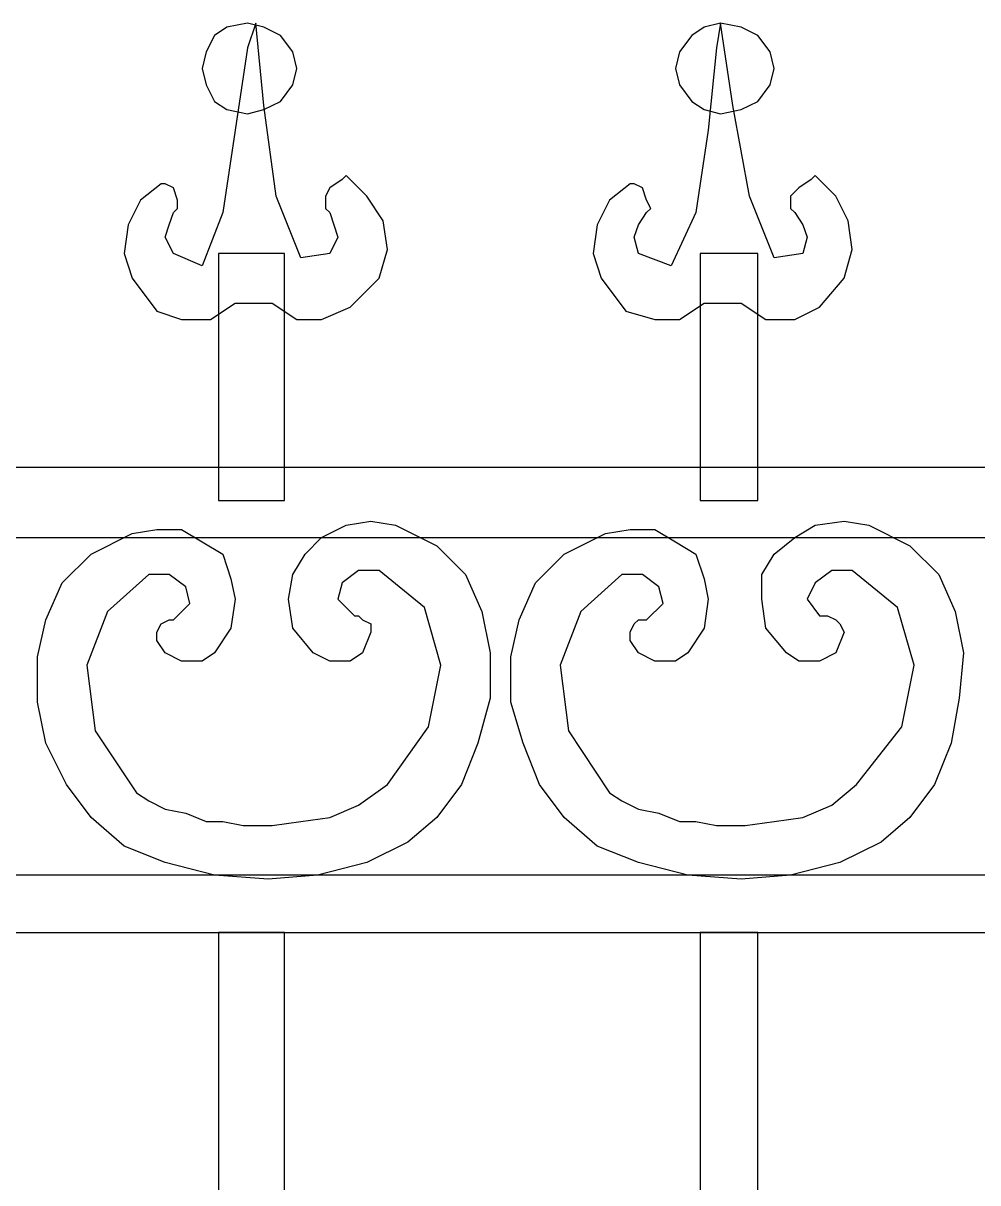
# Model space of a CAD drawing. Header units: centimetres. Extents: x -51 to 47, y -44 to 100.
# Drawn here: x -1.85 to 19.48, y 73.76 to 99.67 of the extents above; entities that cross this region are included whole.
import ezdxf

# ---------------------------------------------------------------- set-up
doc = ezdxf.new("R2010")
doc.units = ezdxf.units.CM
doc.header["$MEASUREMENT"] = 0
doc.layers.add('layer 1', color=7, linetype='Continuous')

msp = doc.modelspace()

# ---------------------------------------------------------------- linework, layer by layer
at = {"layer": 'layer 1', "color": 108}
for points, knots in [([(3.71519, 93.41902), (3.71519, 93.41902), (2.88774, 93.41902), (2.88774, 93.41902), (2.88774, 93.41902), (2.88774, 93.41902), (2.88774, 93.41902), (2.88774, 93.41902), (2.88774, 93.41902), (2.88774, 93.41902), (2.3361, 93.05127), (2.3361, 93.05127), (2.3361, 93.05127), (2.3361, 93.05127), (1.69253, 93.05127), (1.69253, 93.05127), (1.69253, 93.05127), (1.69253, 93.05127), (1.1409, 93.23514), (1.1409, 93.23514), (1.1409, 93.23514), (1.1409, 93.23514), (0.58926, 93.97066), (0.58926, 93.97066), (0.58926, 93.97066), (0.58926, 93.97066), (0.40539, 94.52229), (0.40539, 94.52229), (0.40539, 94.52229), (0.40539, 94.52229), (0.49733, 95.16586), (0.49733, 95.16586), (0.49733, 95.16586), (0.49733, 95.16586), (0.77314, 95.7175), (0.77314, 95.7175), (0.77314, 95.7175), (0.77314, 95.7175), (1.23284, 96.08525), (1.23284, 96.08525), (1.23284, 96.08525), (1.23284, 96.08525), (1.32478, 96.08525), (1.32478, 96.08525), (1.32478, 96.08525), (1.32478, 96.08525), (1.50865, 95.99331), (1.50865, 95.99331), (1.50865, 95.99331), (1.50865, 95.99331), (1.60059, 95.7175), (1.60059, 95.7175), (1.60059, 95.7175), (1.60059, 95.7175), (1.60059, 95.53362), (1.60059, 95.53362), (1.60059, 95.53362), (1.60059, 95.53362), (1.50865, 95.44168), (1.50865, 95.44168), (1.50865, 95.44168), (1.50865, 95.44168), (1.41671, 95.16586), (1.41671, 95.16586), (1.41671, 95.16586), (1.41671, 95.16586), (1.32478, 94.89004), (1.32478, 94.89004), (1.32478, 94.89004), (1.32478, 94.89004), (1.50865, 94.52229), (1.50865, 94.52229), (1.50865, 94.52229), (1.50865, 94.52229), (2.15223, 94.24647), (2.15223, 94.24647), (2.15223, 94.24647), (2.15223, 94.24647), (2.61192, 95.44168), (2.61192, 95.44168), (2.61192, 95.44168), (2.61192, 95.44168), (2.88774, 97.28046), (2.88774, 97.28046), (2.88774, 97.28046), (2.88774, 97.28046), (3.16355, 99.11924), (3.16355, 99.11924), (3.16355, 99.11924), (3.16355, 99.11924), (3.34743, 99.67087), (3.34743, 99.67087), (3.34743, 99.67087), (3.34743, 99.67087), (3.53131, 97.83209), (3.53131, 97.83209), (3.53131, 97.83209), (3.53131, 97.83209), (3.80713, 95.80943), (3.80713, 95.80943), (3.80713, 95.80943), (3.80713, 95.80943), (4.35876, 94.43035), (4.35876, 94.43035), (4.35876, 94.43035), (4.35876, 94.43035), (5.00233, 94.52229), (5.00233, 94.52229), (5.00233, 94.52229), (5.00233, 94.52229), (5.18621, 94.89004), (5.18621, 94.89004), (5.18621, 94.89004), (5.18621, 94.89004), (5.09427, 95.16586), (5.09427, 95.16586), (5.09427, 95.16586), (5.09427, 95.16586), (5.00233, 95.44168), (5.00233, 95.44168), (5.00233, 95.44168), (5.00233, 95.44168), (4.91039, 95.53362), (4.91039, 95.53362), (4.91039, 95.53362), (4.91039, 95.53362), (4.91039, 95.80943), (4.91039, 95.80943), (4.91039, 95.80943), (4.91039, 95.80943), (5.00233, 95.99331), (5.00233, 95.99331), (5.00233, 95.99331), (5.00233, 95.99331), (5.27815, 96.17719), (5.27815, 96.17719), (5.27815, 96.17719), (5.27815, 96.17719), (5.37009, 96.26913), (5.37009, 96.26913), (5.37009, 96.26913), (5.37009, 96.26913), (5.82978, 95.80943), (5.82978, 95.80943), (5.82978, 95.80943), (5.82978, 95.80943), (6.19754, 95.2578), (6.19754, 95.2578), (6.19754, 95.2578), (6.19754, 95.2578), (6.28948, 94.61423), (6.28948, 94.61423), (6.28948, 94.61423), (6.28948, 94.61423), (6.1056, 93.97066), (6.1056, 93.97066), (6.1056, 93.97066), (6.1056, 93.97066), (5.46203, 93.32708), (5.46203, 93.32708), (5.46203, 93.32708), (5.46203, 93.32708), (4.81846, 93.05127), (4.81846, 93.05127), (4.81846, 93.05127), (4.81846, 93.05127), (4.26682, 93.05127), (4.26682, 93.05127), (4.26682, 93.05127), (4.26682, 93.05127), (3.71519, 93.41902), (3.71519, 93.41902), (3.71519, 93.41902), (3.71519, 93.41902), (3.71519, 93.41902), (3.71519, 93.41902)], [0, 0, 0, 0, 0.02272727, 0.02272727, 0.02272727, 0.02272727, 0.04545455, 0.04545455, 0.04545455, 0.04545455, 0.06818182, 0.06818182, 0.06818182, 0.06818182, 0.09090909, 0.09090909, 0.09090909, 0.09090909, 0.11363636, 0.11363636, 0.11363636, 0.11363636, 0.13636364, 0.13636364, 0.13636364, 0.13636364, 0.15909091, 0.15909091, 0.15909091, 0.15909091, 0.18181818, 0.18181818, 0.18181818, 0.18181818, 0.20454545, 0.20454545, 0.20454545, 0.20454545, 0.22727273, 0.22727273, 0.22727273, 0.22727273, 0.25, 0.25, 0.25, 0.25, 0.27272727, 0.27272727, 0.27272727, 0.27272727, 0.29545455, 0.29545455, 0.29545455, 0.29545455, 0.31818182, 0.31818182, 0.31818182, 0.31818182, 0.34090909, 0.34090909, 0.34090909, 0.34090909, 0.36363636, 0.36363636, 0.36363636, 0.36363636, 0.38636364, 0.38636364, 0.38636364, 0.38636364, 0.40909091, 0.40909091, 0.40909091, 0.40909091, 0.43181818, 0.43181818, 0.43181818, 0.43181818, 0.45454545, 0.45454545, 0.45454545, 0.45454545, 0.47727273, 0.47727273, 0.47727273, 0.47727273, 0.5, 0.5, 0.5, 0.5, 0.52272727, 0.52272727, 0.52272727, 0.52272727, 0.54545455, 0.54545455, 0.54545455, 0.54545455, 0.56818182, 0.56818182, 0.56818182, 0.56818182, 0.59090909, 0.59090909, 0.59090909, 0.59090909, 0.61363636, 0.61363636, 0.61363636, 0.61363636, 0.63636364, 0.63636364, 0.63636364, 0.63636364, 0.65909091, 0.65909091, 0.65909091, 0.65909091, 0.68181818, 0.68181818, 0.68181818, 0.68181818, 0.70454545, 0.70454545, 0.70454545, 0.70454545, 0.72727273, 0.72727273, 0.72727273, 0.72727273, 0.75, 0.75, 0.75, 0.75, 0.77272727, 0.77272727, 0.77272727, 0.77272727, 0.79545455, 0.79545455, 0.79545455, 0.79545455, 0.81818182, 0.81818182, 0.81818182, 0.81818182, 0.84090909, 0.84090909, 0.84090909, 0.84090909, 0.86363636, 0.86363636, 0.86363636, 0.86363636, 0.88636364, 0.88636364, 0.88636364, 0.88636364, 0.90909091, 0.90909091, 0.90909091, 0.90909091, 0.93181818, 0.93181818, 0.93181818, 0.93181818, 0.95454545, 0.95454545, 0.95454545, 0.95454545, 0.97727273, 0.97727273, 0.97727273, 0.97727273, 1, 1, 1, 1]), ([(3.16355, 99.67087), (3.16355, 99.67087), (3.53131, 99.57893), (3.53131, 99.57893), (3.53131, 99.57893), (3.53131, 99.57893), (3.89907, 99.39505), (3.89907, 99.39505), (3.89907, 99.39505), (3.89907, 99.39505), (4.17488, 99.0273), (4.17488, 99.0273), (4.17488, 99.0273), (4.17488, 99.0273), (4.26682, 98.65954), (4.26682, 98.65954), (4.26682, 98.65954), (4.26682, 98.65954), (4.17488, 98.29179), (4.17488, 98.29179), (4.17488, 98.29179), (4.17488, 98.29179), (3.89907, 97.92403), (3.89907, 97.92403), (3.89907, 97.92403), (3.89907, 97.92403), (3.53131, 97.74015), (3.53131, 97.74015), (3.53131, 97.74015), (3.53131, 97.74015), (3.16355, 97.64821), (3.16355, 97.64821), (3.16355, 97.64821), (3.16355, 97.64821), (2.70386, 97.74015), (2.70386, 97.74015), (2.70386, 97.74015), (2.70386, 97.74015), (2.42804, 97.92403), (2.42804, 97.92403), (2.42804, 97.92403), (2.42804, 97.92403), (2.24417, 98.29179), (2.24417, 98.29179), (2.24417, 98.29179), (2.24417, 98.29179), (2.15223, 98.65954), (2.15223, 98.65954), (2.15223, 98.65954), (2.15223, 98.65954), (2.24417, 99.0273), (2.24417, 99.0273), (2.24417, 99.0273), (2.24417, 99.0273), (2.42804, 99.39505), (2.42804, 99.39505), (2.42804, 99.39505), (2.42804, 99.39505), (2.70386, 99.57893), (2.70386, 99.57893), (2.70386, 99.57893), (2.70386, 99.57893), (3.16355, 99.67087), (3.16355, 99.67087)], [0, 0, 0, 0, 0.0625, 0.0625, 0.0625, 0.0625, 0.125, 0.125, 0.125, 0.125, 0.1875, 0.1875, 0.1875, 0.1875, 0.25, 0.25, 0.25, 0.25, 0.3125, 0.3125, 0.3125, 0.3125, 0.375, 0.375, 0.375, 0.375, 0.4375, 0.4375, 0.4375, 0.4375, 0.5, 0.5, 0.5, 0.5, 0.5625, 0.5625, 0.5625, 0.5625, 0.625, 0.625, 0.625, 0.625, 0.6875, 0.6875, 0.6875, 0.6875, 0.75, 0.75, 0.75, 0.75, 0.8125, 0.8125, 0.8125, 0.8125, 0.875, 0.875, 0.875, 0.875, 0.9375, 0.9375, 0.9375, 0.9375, 1, 1, 1, 1]), ([(14.19623, 93.41902), (14.19623, 93.41902), (13.36878, 93.41902), (13.36878, 93.41902), (13.36878, 93.41902), (13.36878, 93.41902), (13.36878, 93.41902), (13.36878, 93.41902), (13.36878, 93.41902), (13.36878, 93.41902), (12.81714, 93.05127), (12.81714, 93.05127), (12.81714, 93.05127), (12.81714, 93.05127), (12.26551, 93.05127), (12.26551, 93.05127), (12.26551, 93.05127), (12.26551, 93.05127), (11.62194, 93.23514), (11.62194, 93.23514), (11.62194, 93.23514), (11.62194, 93.23514), (11.0703, 93.97066), (11.0703, 93.97066), (11.0703, 93.97066), (11.0703, 93.97066), (10.88643, 94.52229), (10.88643, 94.52229), (10.88643, 94.52229), (10.88643, 94.52229), (10.97836, 95.16586), (10.97836, 95.16586), (10.97836, 95.16586), (10.97836, 95.16586), (11.25418, 95.7175), (11.25418, 95.7175), (11.25418, 95.7175), (11.25418, 95.7175), (11.71388, 96.08525), (11.71388, 96.08525), (11.71388, 96.08525), (11.71388, 96.08525), (11.80581, 96.08525), (11.80581, 96.08525), (11.80581, 96.08525), (11.80581, 96.08525), (11.98969, 95.99331), (11.98969, 95.99331), (11.98969, 95.99331), (11.98969, 95.99331), (12.08163, 95.7175), (12.08163, 95.7175), (12.08163, 95.7175), (12.08163, 95.7175), (12.17357, 95.53362), (12.17357, 95.53362), (12.17357, 95.53362), (12.17357, 95.53362), (12.08163, 95.44168), (12.08163, 95.44168), (12.08163, 95.44168), (12.08163, 95.44168), (11.89775, 95.16586), (11.89775, 95.16586), (11.89775, 95.16586), (11.89775, 95.16586), (11.80581, 94.89004), (11.80581, 94.89004), (11.80581, 94.89004), (11.80581, 94.89004), (11.89775, 94.52229), (11.89775, 94.52229), (11.89775, 94.52229), (11.89775, 94.52229), (12.63326, 94.24647), (12.63326, 94.24647), (12.63326, 94.24647), (12.63326, 94.24647), (13.1849, 95.44168), (13.1849, 95.44168), (13.1849, 95.44168), (13.1849, 95.44168), (13.46072, 97.28046), (13.46072, 97.28046), (13.46072, 97.28046), (13.46072, 97.28046), (13.64459, 99.11924), (13.64459, 99.11924), (13.64459, 99.11924), (13.64459, 99.11924), (13.73653, 99.67087), (13.73653, 99.67087), (13.73653, 99.67087), (13.73653, 99.67087), (14.01235, 97.83209), (14.01235, 97.83209), (14.01235, 97.83209), (14.01235, 97.83209), (14.3801, 95.80943), (14.3801, 95.80943), (14.3801, 95.80943), (14.3801, 95.80943), (14.93174, 94.43035), (14.93174, 94.43035), (14.93174, 94.43035), (14.93174, 94.43035), (15.57531, 94.52229), (15.57531, 94.52229), (15.57531, 94.52229), (15.57531, 94.52229), (15.66725, 94.89004), (15.66725, 94.89004), (15.66725, 94.89004), (15.66725, 94.89004), (15.57531, 95.16586), (15.57531, 95.16586), (15.57531, 95.16586), (15.57531, 95.16586), (15.39143, 95.44168), (15.39143, 95.44168), (15.39143, 95.44168), (15.39143, 95.44168), (15.29949, 95.53362), (15.29949, 95.53362), (15.29949, 95.53362), (15.29949, 95.53362), (15.29949, 95.80943), (15.29949, 95.80943), (15.29949, 95.80943), (15.29949, 95.80943), (15.48337, 95.99331), (15.48337, 95.99331), (15.48337, 95.99331), (15.48337, 95.99331), (15.75919, 96.17719), (15.75919, 96.17719), (15.75919, 96.17719), (15.75919, 96.17719), (15.85113, 96.26913), (15.85113, 96.26913), (15.85113, 96.26913), (15.85113, 96.26913), (16.31082, 95.80943), (16.31082, 95.80943), (16.31082, 95.80943), (16.31082, 95.80943), (16.58664, 95.2578), (16.58664, 95.2578), (16.58664, 95.2578), (16.58664, 95.2578), (16.67858, 94.61423), (16.67858, 94.61423), (16.67858, 94.61423), (16.67858, 94.61423), (16.4947, 93.97066), (16.4947, 93.97066), (16.4947, 93.97066), (16.4947, 93.97066), (15.94307, 93.32708), (15.94307, 93.32708), (15.94307, 93.32708), (15.94307, 93.32708), (15.39143, 93.05127), (15.39143, 93.05127), (15.39143, 93.05127), (15.39143, 93.05127), (14.74786, 93.05127), (14.74786, 93.05127), (14.74786, 93.05127), (14.74786, 93.05127), (14.19623, 93.41902), (14.19623, 93.41902), (14.19623, 93.41902), (14.19623, 93.41902), (14.19623, 93.41902), (14.19623, 93.41902)], [0, 0, 0, 0, 0.02272727, 0.02272727, 0.02272727, 0.02272727, 0.04545455, 0.04545455, 0.04545455, 0.04545455, 0.06818182, 0.06818182, 0.06818182, 0.06818182, 0.09090909, 0.09090909, 0.09090909, 0.09090909, 0.11363636, 0.11363636, 0.11363636, 0.11363636, 0.13636364, 0.13636364, 0.13636364, 0.13636364, 0.15909091, 0.15909091, 0.15909091, 0.15909091, 0.18181818, 0.18181818, 0.18181818, 0.18181818, 0.20454545, 0.20454545, 0.20454545, 0.20454545, 0.22727273, 0.22727273, 0.22727273, 0.22727273, 0.25, 0.25, 0.25, 0.25, 0.27272727, 0.27272727, 0.27272727, 0.27272727, 0.29545455, 0.29545455, 0.29545455, 0.29545455, 0.31818182, 0.31818182, 0.31818182, 0.31818182, 0.34090909, 0.34090909, 0.34090909, 0.34090909, 0.36363636, 0.36363636, 0.36363636, 0.36363636, 0.38636364, 0.38636364, 0.38636364, 0.38636364, 0.40909091, 0.40909091, 0.40909091, 0.40909091, 0.43181818, 0.43181818, 0.43181818, 0.43181818, 0.45454545, 0.45454545, 0.45454545, 0.45454545, 0.47727273, 0.47727273, 0.47727273, 0.47727273, 0.5, 0.5, 0.5, 0.5, 0.52272727, 0.52272727, 0.52272727, 0.52272727, 0.54545455, 0.54545455, 0.54545455, 0.54545455, 0.56818182, 0.56818182, 0.56818182, 0.56818182, 0.59090909, 0.59090909, 0.59090909, 0.59090909, 0.61363636, 0.61363636, 0.61363636, 0.61363636, 0.63636364, 0.63636364, 0.63636364, 0.63636364, 0.65909091, 0.65909091, 0.65909091, 0.65909091, 0.68181818, 0.68181818, 0.68181818, 0.68181818, 0.70454545, 0.70454545, 0.70454545, 0.70454545, 0.72727273, 0.72727273, 0.72727273, 0.72727273, 0.75, 0.75, 0.75, 0.75, 0.77272727, 0.77272727, 0.77272727, 0.77272727, 0.79545455, 0.79545455, 0.79545455, 0.79545455, 0.81818182, 0.81818182, 0.81818182, 0.81818182, 0.84090909, 0.84090909, 0.84090909, 0.84090909, 0.86363636, 0.86363636, 0.86363636, 0.86363636, 0.88636364, 0.88636364, 0.88636364, 0.88636364, 0.90909091, 0.90909091, 0.90909091, 0.90909091, 0.93181818, 0.93181818, 0.93181818, 0.93181818, 0.95454545, 0.95454545, 0.95454545, 0.95454545, 0.97727273, 0.97727273, 0.97727273, 0.97727273, 1, 1, 1, 1]), ([(13.73653, 99.67087), (13.73653, 99.67087), (14.19623, 99.57893), (14.19623, 99.57893), (14.19623, 99.57893), (14.19623, 99.57893), (14.56398, 99.39505), (14.56398, 99.39505), (14.56398, 99.39505), (14.56398, 99.39505), (14.8398, 99.0273), (14.8398, 99.0273), (14.8398, 99.0273), (14.8398, 99.0273), (14.93174, 98.65954), (14.93174, 98.65954), (14.93174, 98.65954), (14.93174, 98.65954), (14.8398, 98.29179), (14.8398, 98.29179), (14.8398, 98.29179), (14.8398, 98.29179), (14.56398, 97.92403), (14.56398, 97.92403), (14.56398, 97.92403), (14.56398, 97.92403), (14.19623, 97.74015), (14.19623, 97.74015), (14.19623, 97.74015), (14.19623, 97.74015), (13.73653, 97.64821), (13.73653, 97.64821), (13.73653, 97.64821), (13.73653, 97.64821), (13.36878, 97.74015), (13.36878, 97.74015), (13.36878, 97.74015), (13.36878, 97.74015), (13.09296, 97.92403), (13.09296, 97.92403), (13.09296, 97.92403), (13.09296, 97.92403), (12.81714, 98.29179), (12.81714, 98.29179), (12.81714, 98.29179), (12.81714, 98.29179), (12.7252, 98.65954), (12.7252, 98.65954), (12.7252, 98.65954), (12.7252, 98.65954), (12.81714, 99.0273), (12.81714, 99.0273), (12.81714, 99.0273), (12.81714, 99.0273), (13.09296, 99.39505), (13.09296, 99.39505), (13.09296, 99.39505), (13.09296, 99.39505), (13.36878, 99.57893), (13.36878, 99.57893), (13.36878, 99.57893), (13.36878, 99.57893), (13.73653, 99.67087), (13.73653, 99.67087)], [0, 0, 0, 0, 0.0625, 0.0625, 0.0625, 0.0625, 0.125, 0.125, 0.125, 0.125, 0.1875, 0.1875, 0.1875, 0.1875, 0.25, 0.25, 0.25, 0.25, 0.3125, 0.3125, 0.3125, 0.3125, 0.375, 0.375, 0.375, 0.375, 0.4375, 0.4375, 0.4375, 0.4375, 0.5, 0.5, 0.5, 0.5, 0.5625, 0.5625, 0.5625, 0.5625, 0.625, 0.625, 0.625, 0.625, 0.6875, 0.6875, 0.6875, 0.6875, 0.75, 0.75, 0.75, 0.75, 0.8125, 0.8125, 0.8125, 0.8125, 0.875, 0.875, 0.875, 0.875, 0.9375, 0.9375, 0.9375, 0.9375, 1, 1, 1, 1]), ([(2.51998, 89.00595), (2.51998, 89.00595), (2.51998, 94.52229), (2.51998, 94.52229), (2.51998, 94.52229), (2.51998, 94.52229), (3.991, 94.52229), (3.991, 94.52229), (3.991, 94.52229), (3.991, 94.52229), (3.991, 89.00595), (3.991, 89.00595), (3.991, 89.00595), (3.991, 89.00595), (2.51998, 89.00595), (2.51998, 89.00595)], [0, 0, 0, 0, 0.25, 0.25, 0.25, 0.25, 0.5, 0.5, 0.5, 0.5, 0.75, 0.75, 0.75, 0.75, 1, 1, 1, 1]), ([(13.27684, 89.00595), (13.27684, 89.00595), (13.27684, 94.52229), (13.27684, 94.52229), (13.27684, 94.52229), (13.27684, 94.52229), (14.56398, 94.52229), (14.56398, 94.52229), (14.56398, 94.52229), (14.56398, 94.52229), (14.56398, 89.00595), (14.56398, 89.00595), (14.56398, 89.00595), (14.56398, 89.00595), (13.27684, 89.00595), (13.27684, 89.00595)], [0, 0, 0, 0, 0.25, 0.25, 0.25, 0.25, 0.5, 0.5, 0.5, 0.5, 0.75, 0.75, 0.75, 0.75, 1, 1, 1, 1]), ([(-47.12704, 89.74146), (-47.12704, 89.74146), (43.43281, 89.74146), (43.43281, 89.74146), (43.43281, 89.74146), (43.43281, 89.74146), (43.43281, 88.1785), (43.43281, 88.1785), (43.43281, 88.1785), (43.43281, 88.1785), (-47.12704, 88.1785), (-47.12704, 88.1785), (-47.12704, 88.1785), (-47.12704, 88.1785), (-47.12704, 89.74146), (-47.12704, 89.74146)], [0, 0, 0, 0, 0.25, 0.25, 0.25, 0.25, 0.5, 0.5, 0.5, 0.5, 0.75, 0.75, 0.75, 0.75, 1, 1, 1, 1]), ([(7.39275, 81.92665), (7.39275, 81.92665), (7.94438, 82.66217), (7.94438, 82.66217), (7.94438, 82.66217), (7.94438, 82.66217), (8.31213, 83.58156), (8.31213, 83.58156), (8.31213, 83.58156), (8.31213, 83.58156), (8.58795, 84.59288), (8.58795, 84.59288), (8.58795, 84.59288), (8.58795, 84.59288), (8.58795, 85.60421), (8.58795, 85.60421), (8.58795, 85.60421), (8.58795, 85.60421), (8.40407, 86.5236), (8.40407, 86.5236), (8.40407, 86.5236), (8.40407, 86.5236), (8.03632, 87.35105), (8.03632, 87.35105), (8.03632, 87.35105), (8.03632, 87.35105), (7.39275, 87.99462), (7.39275, 87.99462), (7.39275, 87.99462), (7.39275, 87.99462), (6.47336, 88.45432), (6.47336, 88.45432), (6.47336, 88.45432), (6.47336, 88.45432), (5.92172, 88.54626), (5.92172, 88.54626), (5.92172, 88.54626), (5.92172, 88.54626), (5.37009, 88.45432), (5.37009, 88.45432), (5.37009, 88.45432), (5.37009, 88.45432), (4.81846, 88.1785), (4.81846, 88.1785), (4.81846, 88.1785), (4.81846, 88.1785), (4.4507, 87.81075), (4.4507, 87.81075), (4.4507, 87.81075), (4.4507, 87.81075), (4.17488, 87.35105), (4.17488, 87.35105), (4.17488, 87.35105), (4.17488, 87.35105), (4.08294, 86.79942), (4.08294, 86.79942), (4.08294, 86.79942), (4.08294, 86.79942), (4.17488, 86.15585), (4.17488, 86.15585), (4.17488, 86.15585), (4.17488, 86.15585), (4.63458, 85.60421), (4.63458, 85.60421), (4.63458, 85.60421), (4.63458, 85.60421), (5.00233, 85.42033), (5.00233, 85.42033), (5.00233, 85.42033), (5.00233, 85.42033), (5.46203, 85.42033), (5.46203, 85.42033), (5.46203, 85.42033), (5.46203, 85.42033), (5.73784, 85.60421), (5.73784, 85.60421), (5.73784, 85.60421), (5.73784, 85.60421), (5.92172, 86.06391), (5.92172, 86.06391), (5.92172, 86.06391), (5.92172, 86.06391), (5.92172, 86.24778), (5.92172, 86.24778), (5.92172, 86.24778), (5.92172, 86.24778), (5.73784, 86.33972), (5.73784, 86.33972), (5.73784, 86.33972), (5.73784, 86.33972), (5.64591, 86.43166), (5.64591, 86.43166), (5.64591, 86.43166), (5.64591, 86.43166), (5.55397, 86.43166), (5.55397, 86.43166), (5.55397, 86.43166), (5.55397, 86.43166), (5.18621, 86.79942), (5.18621, 86.79942), (5.18621, 86.79942), (5.18621, 86.79942), (5.27815, 87.16717), (5.27815, 87.16717), (5.27815, 87.16717), (5.27815, 87.16717), (5.64591, 87.44299), (5.64591, 87.44299), (5.64591, 87.44299), (5.64591, 87.44299), (6.1056, 87.44299), (6.1056, 87.44299), (6.1056, 87.44299), (6.1056, 87.44299), (7.11693, 86.61554), (7.11693, 86.61554), (7.11693, 86.61554), (7.11693, 86.61554), (7.48468, 85.3284), (7.48468, 85.3284), (7.48468, 85.3284), (7.48468, 85.3284), (7.20887, 83.94931), (7.20887, 83.94931), (7.20887, 83.94931), (7.20887, 83.94931), (6.28948, 82.66217), (6.28948, 82.66217), (6.28948, 82.66217), (6.28948, 82.66217), (5.64591, 82.20247), (5.64591, 82.20247), (5.64591, 82.20247), (5.64591, 82.20247), (5.00233, 81.92665), (5.00233, 81.92665), (5.00233, 81.92665), (5.00233, 81.92665), (4.35876, 81.83472), (4.35876, 81.83472), (4.35876, 81.83472), (4.35876, 81.83472), (3.71519, 81.74278), (3.71519, 81.74278), (3.71519, 81.74278), (3.71519, 81.74278), (3.71519, 81.74278), (3.71519, 81.74278), (3.71519, 81.74278), (3.71519, 81.74278), (3.71519, 81.74278), (3.71519, 81.74278), (3.71519, 81.74278), (3.71519, 81.74278), (3.71519, 81.74278), (3.71519, 81.74278), (3.71519, 81.74278), (3.71519, 81.74278), (3.71519, 81.74278), (3.71519, 81.74278), (3.71519, 81.74278), (3.71519, 81.74278), (3.43937, 81.74278), (3.43937, 81.74278), (3.43937, 81.74278), (3.43937, 81.74278), (3.07162, 81.74278), (3.07162, 81.74278), (3.07162, 81.74278), (3.07162, 81.74278), (2.61192, 81.83472), (2.61192, 81.83472), (2.61192, 81.83472), (2.61192, 81.83472), (2.24417, 81.83472), (2.24417, 81.83472), (2.24417, 81.83472), (2.24417, 81.83472), (1.78447, 82.01859), (1.78447, 82.01859), (1.78447, 82.01859), (1.78447, 82.01859), (1.32478, 82.11053), (1.32478, 82.11053), (1.32478, 82.11053), (1.32478, 82.11053), (0.95702, 82.29441), (0.95702, 82.29441), (0.95702, 82.29441), (0.95702, 82.29441), (0.6812, 82.47829), (0.6812, 82.47829), (0.6812, 82.47829), (0.6812, 82.47829), (-0.23819, 83.85737), (-0.23819, 83.85737), (-0.23819, 83.85737), (-0.23819, 83.85737), (-0.42206, 85.3284), (-0.42206, 85.3284), (-0.42206, 85.3284), (-0.42206, 85.3284), (0.03763, 86.5236), (0.03763, 86.5236), (0.03763, 86.5236), (0.03763, 86.5236), (0.95702, 87.35105), (0.95702, 87.35105), (0.95702, 87.35105), (0.95702, 87.35105), (1.41671, 87.35105), (1.41671, 87.35105), (1.41671, 87.35105), (1.41671, 87.35105), (1.78447, 87.07524), (1.78447, 87.07524), (1.78447, 87.07524), (1.78447, 87.07524), (1.87641, 86.70748), (1.87641, 86.70748), (1.87641, 86.70748), (1.87641, 86.70748), (1.50865, 86.33972), (1.50865, 86.33972), (1.50865, 86.33972), (1.50865, 86.33972), (1.41671, 86.33972), (1.41671, 86.33972), (1.41671, 86.33972), (1.41671, 86.33972), (1.23284, 86.24778), (1.23284, 86.24778), (1.23284, 86.24778), (1.23284, 86.24778), (1.1409, 86.06391), (1.1409, 86.06391), (1.1409, 86.06391), (1.1409, 86.06391), (1.1409, 85.88003), (1.1409, 85.88003), (1.1409, 85.88003), (1.1409, 85.88003), (1.32478, 85.60421), (1.32478, 85.60421), (1.32478, 85.60421), (1.32478, 85.60421), (1.69253, 85.42033), (1.69253, 85.42033), (1.69253, 85.42033), (1.69253, 85.42033), (2.15223, 85.42033), (2.15223, 85.42033), (2.15223, 85.42033), (2.15223, 85.42033), (2.42804, 85.60421), (2.42804, 85.60421), (2.42804, 85.60421), (2.42804, 85.60421), (2.7958, 86.15585), (2.7958, 86.15585), (2.7958, 86.15585), (2.7958, 86.15585), (2.88774, 86.79942), (2.88774, 86.79942), (2.88774, 86.79942), (2.88774, 86.79942), (2.7958, 87.25911), (2.7958, 87.25911), (2.7958, 87.25911), (2.7958, 87.25911), (2.61192, 87.81075), (2.61192, 87.81075), (2.61192, 87.81075), (2.61192, 87.81075), (2.15223, 88.08656), (2.15223, 88.08656), (2.15223, 88.08656), (2.15223, 88.08656), (1.69253, 88.36238), (1.69253, 88.36238), (1.69253, 88.36238), (1.69253, 88.36238), (1.1409, 88.36238), (1.1409, 88.36238), (1.1409, 88.36238), (1.1409, 88.36238), (0.58926, 88.27044), (0.58926, 88.27044), (0.58926, 88.27044), (0.58926, 88.27044), (-0.33013, 87.81075), (-0.33013, 87.81075), (-0.33013, 87.81075), (-0.33013, 87.81075), (-0.9737, 87.16717), (-0.9737, 87.16717), (-0.9737, 87.16717), (-0.9737, 87.16717), (-1.34145, 86.33972), (-1.34145, 86.33972), (-1.34145, 86.33972), (-1.34145, 86.33972), (-1.52533, 85.51227), (-1.52533, 85.51227), (-1.52533, 85.51227), (-1.52533, 85.51227), (-1.52533, 84.50095), (-1.52533, 84.50095), (-1.52533, 84.50095), (-1.52533, 84.50095), (-1.34145, 83.58156), (-1.34145, 83.58156), (-1.34145, 83.58156), (-1.34145, 83.58156), (-0.88176, 82.66217), (-0.88176, 82.66217), (-0.88176, 82.66217), (-0.88176, 82.66217), (-0.33013, 81.92665), (-0.33013, 81.92665), (-0.33013, 81.92665), (-0.33013, 81.92665), (0.40539, 81.28308), (0.40539, 81.28308), (0.40539, 81.28308), (0.40539, 81.28308), (1.32478, 80.91533), (1.32478, 80.91533), (1.32478, 80.91533), (1.32478, 80.91533), (2.42804, 80.63951), (2.42804, 80.63951), (2.42804, 80.63951), (2.42804, 80.63951), (3.62325, 80.54757), (3.62325, 80.54757), (3.62325, 80.54757), (3.62325, 80.54757), (4.72652, 80.63951), (4.72652, 80.63951), (4.72652, 80.63951), (4.72652, 80.63951), (5.82978, 80.91533), (5.82978, 80.91533), (5.82978, 80.91533), (5.82978, 80.91533), (6.74917, 81.37502), (6.74917, 81.37502), (6.74917, 81.37502), (6.74917, 81.37502), (7.39275, 81.92665), (7.39275, 81.92665)], [0, 0, 0, 0, 0.01136364, 0.01136364, 0.01136364, 0.01136364, 0.02272727, 0.02272727, 0.02272727, 0.02272727, 0.03409091, 0.03409091, 0.03409091, 0.03409091, 0.04545455, 0.04545455, 0.04545455, 0.04545455, 0.05681818, 0.05681818, 0.05681818, 0.05681818, 0.06818182, 0.06818182, 0.06818182, 0.06818182, 0.07954545, 0.07954545, 0.07954545, 0.07954545, 0.09090909, 0.09090909, 0.09090909, 0.09090909, 0.10227273, 0.10227273, 0.10227273, 0.10227273, 0.11363636, 0.11363636, 0.11363636, 0.11363636, 0.125, 0.125, 0.125, 0.125, 0.13636364, 0.13636364, 0.13636364, 0.13636364, 0.14772727, 0.14772727, 0.14772727, 0.14772727, 0.15909091, 0.15909091, 0.15909091, 0.15909091, 0.17045455, 0.17045455, 0.17045455, 0.17045455, 0.18181818, 0.18181818, 0.18181818, 0.18181818, 0.19318182, 0.19318182, 0.19318182, 0.19318182, 0.20454545, 0.20454545, 0.20454545, 0.20454545, 0.21590909, 0.21590909, 0.21590909, 0.21590909, 0.22727273, 0.22727273, 0.22727273, 0.22727273, 0.23863636, 0.23863636, 0.23863636, 0.23863636, 0.25, 0.25, 0.25, 0.25, 0.26136364, 0.26136364, 0.26136364, 0.26136364, 0.27272727, 0.27272727, 0.27272727, 0.27272727, 0.28409091, 0.28409091, 0.28409091, 0.28409091, 0.29545455, 0.29545455, 0.29545455, 0.29545455, 0.30681818, 0.30681818, 0.30681818, 0.30681818, 0.31818182, 0.31818182, 0.31818182, 0.31818182, 0.32954545, 0.32954545, 0.32954545, 0.32954545, 0.34090909, 0.34090909, 0.34090909, 0.34090909, 0.35227273, 0.35227273, 0.35227273, 0.35227273, 0.36363636, 0.36363636, 0.36363636, 0.36363636, 0.375, 0.375, 0.375, 0.375, 0.38636364, 0.38636364, 0.38636364, 0.38636364, 0.39772727, 0.39772727, 0.39772727, 0.39772727, 0.40909091, 0.40909091, 0.40909091, 0.40909091, 0.42045455, 0.42045455, 0.42045455, 0.42045455, 0.43181818, 0.43181818, 0.43181818, 0.43181818, 0.44318182, 0.44318182, 0.44318182, 0.44318182, 0.45454545, 0.45454545, 0.45454545, 0.45454545, 0.46590909, 0.46590909, 0.46590909, 0.46590909, 0.47727273, 0.47727273, 0.47727273, 0.47727273, 0.48863636, 0.48863636, 0.48863636, 0.48863636, 0.5, 0.5, 0.5, 0.5, 0.51136364, 0.51136364, 0.51136364, 0.51136364, 0.52272727, 0.52272727, 0.52272727, 0.52272727, 0.53409091, 0.53409091, 0.53409091, 0.53409091, 0.54545455, 0.54545455, 0.54545455, 0.54545455, 0.55681818, 0.55681818, 0.55681818, 0.55681818, 0.56818182, 0.56818182, 0.56818182, 0.56818182, 0.57954545, 0.57954545, 0.57954545, 0.57954545, 0.59090909, 0.59090909, 0.59090909, 0.59090909, 0.60227273, 0.60227273, 0.60227273, 0.60227273, 0.61363636, 0.61363636, 0.61363636, 0.61363636, 0.625, 0.625, 0.625, 0.625, 0.63636364, 0.63636364, 0.63636364, 0.63636364, 0.64772727, 0.64772727, 0.64772727, 0.64772727, 0.65909091, 0.65909091, 0.65909091, 0.65909091, 0.67045455, 0.67045455, 0.67045455, 0.67045455, 0.68181818, 0.68181818, 0.68181818, 0.68181818, 0.69318182, 0.69318182, 0.69318182, 0.69318182, 0.70454545, 0.70454545, 0.70454545, 0.70454545, 0.71590909, 0.71590909, 0.71590909, 0.71590909, 0.72727273, 0.72727273, 0.72727273, 0.72727273, 0.73863636, 0.73863636, 0.73863636, 0.73863636, 0.75, 0.75, 0.75, 0.75, 0.76136364, 0.76136364, 0.76136364, 0.76136364, 0.77272727, 0.77272727, 0.77272727, 0.77272727, 0.78409091, 0.78409091, 0.78409091, 0.78409091, 0.79545455, 0.79545455, 0.79545455, 0.79545455, 0.80681818, 0.80681818, 0.80681818, 0.80681818, 0.81818182, 0.81818182, 0.81818182, 0.81818182, 0.82954545, 0.82954545, 0.82954545, 0.82954545, 0.84090909, 0.84090909, 0.84090909, 0.84090909, 0.85227273, 0.85227273, 0.85227273, 0.85227273, 0.86363636, 0.86363636, 0.86363636, 0.86363636, 0.875, 0.875, 0.875, 0.875, 0.88636364, 0.88636364, 0.88636364, 0.88636364, 0.89772727, 0.89772727, 0.89772727, 0.89772727, 0.90909091, 0.90909091, 0.90909091, 0.90909091, 0.92045455, 0.92045455, 0.92045455, 0.92045455, 0.93181818, 0.93181818, 0.93181818, 0.93181818, 0.94318182, 0.94318182, 0.94318182, 0.94318182, 0.95454545, 0.95454545, 0.95454545, 0.95454545, 0.96590909, 0.96590909, 0.96590909, 0.96590909, 0.97727273, 0.97727273, 0.97727273, 0.97727273, 0.98863636, 0.98863636, 0.98863636, 0.98863636, 1, 1, 1, 1]), ([(17.96572, 81.92665), (17.96572, 81.92665), (18.51736, 82.66217), (18.51736, 82.66217), (18.51736, 82.66217), (18.51736, 82.66217), (18.88511, 83.58156), (18.88511, 83.58156), (18.88511, 83.58156), (18.88511, 83.58156), (19.06899, 84.59288), (19.06899, 84.59288), (19.06899, 84.59288), (19.06899, 84.59288), (19.16093, 85.60421), (19.16093, 85.60421), (19.16093, 85.60421), (19.16093, 85.60421), (18.97705, 86.5236), (18.97705, 86.5236), (18.97705, 86.5236), (18.97705, 86.5236), (18.6093, 87.35105), (18.6093, 87.35105), (18.6093, 87.35105), (18.6093, 87.35105), (17.96572, 87.99462), (17.96572, 87.99462), (17.96572, 87.99462), (17.96572, 87.99462), (17.04633, 88.45432), (17.04633, 88.45432), (17.04633, 88.45432), (17.04633, 88.45432), (16.4947, 88.54626), (16.4947, 88.54626), (16.4947, 88.54626), (16.4947, 88.54626), (15.85113, 88.45432), (15.85113, 88.45432), (15.85113, 88.45432), (15.85113, 88.45432), (15.39143, 88.1785), (15.39143, 88.1785), (15.39143, 88.1785), (15.39143, 88.1785), (14.93174, 87.81075), (14.93174, 87.81075), (14.93174, 87.81075), (14.93174, 87.81075), (14.65592, 87.35105), (14.65592, 87.35105), (14.65592, 87.35105), (14.65592, 87.35105), (14.65592, 86.79942), (14.65592, 86.79942), (14.65592, 86.79942), (14.65592, 86.79942), (14.74786, 86.15585), (14.74786, 86.15585), (14.74786, 86.15585), (14.74786, 86.15585), (15.20756, 85.60421), (15.20756, 85.60421), (15.20756, 85.60421), (15.20756, 85.60421), (15.48337, 85.42033), (15.48337, 85.42033), (15.48337, 85.42033), (15.48337, 85.42033), (15.94307, 85.42033), (15.94307, 85.42033), (15.94307, 85.42033), (15.94307, 85.42033), (16.31082, 85.60421), (16.31082, 85.60421), (16.31082, 85.60421), (16.31082, 85.60421), (16.4947, 86.06391), (16.4947, 86.06391), (16.4947, 86.06391), (16.4947, 86.06391), (16.40276, 86.24778), (16.40276, 86.24778), (16.40276, 86.24778), (16.40276, 86.24778), (16.31082, 86.33972), (16.31082, 86.33972), (16.31082, 86.33972), (16.31082, 86.33972), (16.12694, 86.43166), (16.12694, 86.43166), (16.12694, 86.43166), (16.12694, 86.43166), (15.94307, 86.43166), (15.94307, 86.43166), (15.94307, 86.43166), (15.94307, 86.43166), (15.66725, 86.79942), (15.66725, 86.79942), (15.66725, 86.79942), (15.66725, 86.79942), (15.85113, 87.16717), (15.85113, 87.16717), (15.85113, 87.16717), (15.85113, 87.16717), (16.21888, 87.44299), (16.21888, 87.44299), (16.21888, 87.44299), (16.21888, 87.44299), (16.67858, 87.44299), (16.67858, 87.44299), (16.67858, 87.44299), (16.67858, 87.44299), (17.68991, 86.61554), (17.68991, 86.61554), (17.68991, 86.61554), (17.68991, 86.61554), (18.05766, 85.3284), (18.05766, 85.3284), (18.05766, 85.3284), (18.05766, 85.3284), (17.78185, 83.94931), (17.78185, 83.94931), (17.78185, 83.94931), (17.78185, 83.94931), (16.77052, 82.66217), (16.77052, 82.66217), (16.77052, 82.66217), (16.77052, 82.66217), (16.21888, 82.20247), (16.21888, 82.20247), (16.21888, 82.20247), (16.21888, 82.20247), (15.57531, 81.92665), (15.57531, 81.92665), (15.57531, 81.92665), (15.57531, 81.92665), (14.93174, 81.83472), (14.93174, 81.83472), (14.93174, 81.83472), (14.93174, 81.83472), (14.28817, 81.74278), (14.28817, 81.74278), (14.28817, 81.74278), (14.28817, 81.74278), (14.28817, 81.74278), (14.28817, 81.74278), (14.28817, 81.74278), (14.28817, 81.74278), (14.28817, 81.74278), (14.28817, 81.74278), (14.28817, 81.74278), (14.28817, 81.74278), (14.28817, 81.74278), (14.28817, 81.74278), (14.28817, 81.74278), (14.28817, 81.74278), (14.28817, 81.74278), (14.28817, 81.74278), (14.28817, 81.74278), (14.28817, 81.74278), (14.01235, 81.74278), (14.01235, 81.74278), (14.01235, 81.74278), (14.01235, 81.74278), (13.64459, 81.74278), (13.64459, 81.74278), (13.64459, 81.74278), (13.64459, 81.74278), (13.1849, 81.83472), (13.1849, 81.83472), (13.1849, 81.83472), (13.1849, 81.83472), (12.81714, 81.83472), (12.81714, 81.83472), (12.81714, 81.83472), (12.81714, 81.83472), (12.35745, 82.01859), (12.35745, 82.01859), (12.35745, 82.01859), (12.35745, 82.01859), (11.89775, 82.11053), (11.89775, 82.11053), (11.89775, 82.11053), (11.89775, 82.11053), (11.53, 82.29441), (11.53, 82.29441), (11.53, 82.29441), (11.53, 82.29441), (11.25418, 82.47829), (11.25418, 82.47829), (11.25418, 82.47829), (11.25418, 82.47829), (10.33479, 83.85737), (10.33479, 83.85737), (10.33479, 83.85737), (10.33479, 83.85737), (10.15091, 85.3284), (10.15091, 85.3284), (10.15091, 85.3284), (10.15091, 85.3284), (10.61061, 86.5236), (10.61061, 86.5236), (10.61061, 86.5236), (10.61061, 86.5236), (11.53, 87.35105), (11.53, 87.35105), (11.53, 87.35105), (11.53, 87.35105), (11.98969, 87.35105), (11.98969, 87.35105), (11.98969, 87.35105), (11.98969, 87.35105), (12.35745, 87.07524), (12.35745, 87.07524), (12.35745, 87.07524), (12.35745, 87.07524), (12.44939, 86.70748), (12.44939, 86.70748), (12.44939, 86.70748), (12.44939, 86.70748), (12.08163, 86.33972), (12.08163, 86.33972), (12.08163, 86.33972), (12.08163, 86.33972), (11.89775, 86.33972), (11.89775, 86.33972), (11.89775, 86.33972), (11.89775, 86.33972), (11.80581, 86.24778), (11.80581, 86.24778), (11.80581, 86.24778), (11.80581, 86.24778), (11.71388, 86.06391), (11.71388, 86.06391), (11.71388, 86.06391), (11.71388, 86.06391), (11.71388, 85.88003), (11.71388, 85.88003), (11.71388, 85.88003), (11.71388, 85.88003), (11.89775, 85.60421), (11.89775, 85.60421), (11.89775, 85.60421), (11.89775, 85.60421), (12.26551, 85.42033), (12.26551, 85.42033), (12.26551, 85.42033), (12.26551, 85.42033), (12.7252, 85.42033), (12.7252, 85.42033), (12.7252, 85.42033), (12.7252, 85.42033), (13.00102, 85.60421), (13.00102, 85.60421), (13.00102, 85.60421), (13.00102, 85.60421), (13.36878, 86.15585), (13.36878, 86.15585), (13.36878, 86.15585), (13.36878, 86.15585), (13.46072, 86.79942), (13.46072, 86.79942), (13.46072, 86.79942), (13.46072, 86.79942), (13.36878, 87.25911), (13.36878, 87.25911), (13.36878, 87.25911), (13.36878, 87.25911), (13.1849, 87.81075), (13.1849, 87.81075), (13.1849, 87.81075), (13.1849, 87.81075), (12.7252, 88.08656), (12.7252, 88.08656), (12.7252, 88.08656), (12.7252, 88.08656), (12.26551, 88.36238), (12.26551, 88.36238), (12.26551, 88.36238), (12.26551, 88.36238), (11.71388, 88.36238), (11.71388, 88.36238), (11.71388, 88.36238), (11.71388, 88.36238), (11.16224, 88.27044), (11.16224, 88.27044), (11.16224, 88.27044), (11.16224, 88.27044), (10.24285, 87.81075), (10.24285, 87.81075), (10.24285, 87.81075), (10.24285, 87.81075), (9.59928, 87.16717), (9.59928, 87.16717), (9.59928, 87.16717), (9.59928, 87.16717), (9.23152, 86.33972), (9.23152, 86.33972), (9.23152, 86.33972), (9.23152, 86.33972), (9.04765, 85.51227), (9.04765, 85.51227), (9.04765, 85.51227), (9.04765, 85.51227), (9.04765, 84.50095), (9.04765, 84.50095), (9.04765, 84.50095), (9.04765, 84.50095), (9.32346, 83.58156), (9.32346, 83.58156), (9.32346, 83.58156), (9.32346, 83.58156), (9.69122, 82.66217), (9.69122, 82.66217), (9.69122, 82.66217), (9.69122, 82.66217), (10.24285, 81.92665), (10.24285, 81.92665), (10.24285, 81.92665), (10.24285, 81.92665), (10.97836, 81.28308), (10.97836, 81.28308), (10.97836, 81.28308), (10.97836, 81.28308), (11.89775, 80.91533), (11.89775, 80.91533), (11.89775, 80.91533), (11.89775, 80.91533), (13.00102, 80.63951), (13.00102, 80.63951), (13.00102, 80.63951), (13.00102, 80.63951), (14.19623, 80.54757), (14.19623, 80.54757), (14.19623, 80.54757), (14.19623, 80.54757), (15.29949, 80.63951), (15.29949, 80.63951), (15.29949, 80.63951), (15.29949, 80.63951), (16.40276, 80.91533), (16.40276, 80.91533), (16.40276, 80.91533), (16.40276, 80.91533), (17.32215, 81.37502), (17.32215, 81.37502), (17.32215, 81.37502), (17.32215, 81.37502), (17.96572, 81.92665), (17.96572, 81.92665)], [0, 0, 0, 0, 0.01136364, 0.01136364, 0.01136364, 0.01136364, 0.02272727, 0.02272727, 0.02272727, 0.02272727, 0.03409091, 0.03409091, 0.03409091, 0.03409091, 0.04545455, 0.04545455, 0.04545455, 0.04545455, 0.05681818, 0.05681818, 0.05681818, 0.05681818, 0.06818182, 0.06818182, 0.06818182, 0.06818182, 0.07954545, 0.07954545, 0.07954545, 0.07954545, 0.09090909, 0.09090909, 0.09090909, 0.09090909, 0.10227273, 0.10227273, 0.10227273, 0.10227273, 0.11363636, 0.11363636, 0.11363636, 0.11363636, 0.125, 0.125, 0.125, 0.125, 0.13636364, 0.13636364, 0.13636364, 0.13636364, 0.14772727, 0.14772727, 0.14772727, 0.14772727, 0.15909091, 0.15909091, 0.15909091, 0.15909091, 0.17045455, 0.17045455, 0.17045455, 0.17045455, 0.18181818, 0.18181818, 0.18181818, 0.18181818, 0.19318182, 0.19318182, 0.19318182, 0.19318182, 0.20454545, 0.20454545, 0.20454545, 0.20454545, 0.21590909, 0.21590909, 0.21590909, 0.21590909, 0.22727273, 0.22727273, 0.22727273, 0.22727273, 0.23863636, 0.23863636, 0.23863636, 0.23863636, 0.25, 0.25, 0.25, 0.25, 0.26136364, 0.26136364, 0.26136364, 0.26136364, 0.27272727, 0.27272727, 0.27272727, 0.27272727, 0.28409091, 0.28409091, 0.28409091, 0.28409091, 0.29545455, 0.29545455, 0.29545455, 0.29545455, 0.30681818, 0.30681818, 0.30681818, 0.30681818, 0.31818182, 0.31818182, 0.31818182, 0.31818182, 0.32954545, 0.32954545, 0.32954545, 0.32954545, 0.34090909, 0.34090909, 0.34090909, 0.34090909, 0.35227273, 0.35227273, 0.35227273, 0.35227273, 0.36363636, 0.36363636, 0.36363636, 0.36363636, 0.375, 0.375, 0.375, 0.375, 0.38636364, 0.38636364, 0.38636364, 0.38636364, 0.39772727, 0.39772727, 0.39772727, 0.39772727, 0.40909091, 0.40909091, 0.40909091, 0.40909091, 0.42045455, 0.42045455, 0.42045455, 0.42045455, 0.43181818, 0.43181818, 0.43181818, 0.43181818, 0.44318182, 0.44318182, 0.44318182, 0.44318182, 0.45454545, 0.45454545, 0.45454545, 0.45454545, 0.46590909, 0.46590909, 0.46590909, 0.46590909, 0.47727273, 0.47727273, 0.47727273, 0.47727273, 0.48863636, 0.48863636, 0.48863636, 0.48863636, 0.5, 0.5, 0.5, 0.5, 0.51136364, 0.51136364, 0.51136364, 0.51136364, 0.52272727, 0.52272727, 0.52272727, 0.52272727, 0.53409091, 0.53409091, 0.53409091, 0.53409091, 0.54545455, 0.54545455, 0.54545455, 0.54545455, 0.55681818, 0.55681818, 0.55681818, 0.55681818, 0.56818182, 0.56818182, 0.56818182, 0.56818182, 0.57954545, 0.57954545, 0.57954545, 0.57954545, 0.59090909, 0.59090909, 0.59090909, 0.59090909, 0.60227273, 0.60227273, 0.60227273, 0.60227273, 0.61363636, 0.61363636, 0.61363636, 0.61363636, 0.625, 0.625, 0.625, 0.625, 0.63636364, 0.63636364, 0.63636364, 0.63636364, 0.64772727, 0.64772727, 0.64772727, 0.64772727, 0.65909091, 0.65909091, 0.65909091, 0.65909091, 0.67045455, 0.67045455, 0.67045455, 0.67045455, 0.68181818, 0.68181818, 0.68181818, 0.68181818, 0.69318182, 0.69318182, 0.69318182, 0.69318182, 0.70454545, 0.70454545, 0.70454545, 0.70454545, 0.71590909, 0.71590909, 0.71590909, 0.71590909, 0.72727273, 0.72727273, 0.72727273, 0.72727273, 0.73863636, 0.73863636, 0.73863636, 0.73863636, 0.75, 0.75, 0.75, 0.75, 0.76136364, 0.76136364, 0.76136364, 0.76136364, 0.77272727, 0.77272727, 0.77272727, 0.77272727, 0.78409091, 0.78409091, 0.78409091, 0.78409091, 0.79545455, 0.79545455, 0.79545455, 0.79545455, 0.80681818, 0.80681818, 0.80681818, 0.80681818, 0.81818182, 0.81818182, 0.81818182, 0.81818182, 0.82954545, 0.82954545, 0.82954545, 0.82954545, 0.84090909, 0.84090909, 0.84090909, 0.84090909, 0.85227273, 0.85227273, 0.85227273, 0.85227273, 0.86363636, 0.86363636, 0.86363636, 0.86363636, 0.875, 0.875, 0.875, 0.875, 0.88636364, 0.88636364, 0.88636364, 0.88636364, 0.89772727, 0.89772727, 0.89772727, 0.89772727, 0.90909091, 0.90909091, 0.90909091, 0.90909091, 0.92045455, 0.92045455, 0.92045455, 0.92045455, 0.93181818, 0.93181818, 0.93181818, 0.93181818, 0.94318182, 0.94318182, 0.94318182, 0.94318182, 0.95454545, 0.95454545, 0.95454545, 0.95454545, 0.96590909, 0.96590909, 0.96590909, 0.96590909, 0.97727273, 0.97727273, 0.97727273, 0.97727273, 0.98863636, 0.98863636, 0.98863636, 0.98863636, 1, 1, 1, 1]), ([(-47.12704, 80.63951), (-47.12704, 80.63951), (43.43281, 80.63951), (43.43281, 80.63951), (43.43281, 80.63951), (43.43281, 80.63951), (43.43281, 79.35236), (43.43281, 79.35236), (43.43281, 79.35236), (43.43281, 79.35236), (-47.12704, 79.35236), (-47.12704, 79.35236), (-47.12704, 79.35236), (-47.12704, 79.35236), (-47.12704, 80.63951), (-47.12704, 80.63951)], [0, 0, 0, 0, 0.25, 0.25, 0.25, 0.25, 0.5, 0.5, 0.5, 0.5, 0.75, 0.75, 0.75, 0.75, 1, 1, 1, 1]), ([(2.51998, 42.30097), (2.51998, 42.30097), (2.51998, 79.35236), (2.51998, 79.35236), (2.51998, 79.35236), (2.51998, 79.35236), (3.991, 79.35236), (3.991, 79.35236), (3.991, 79.35236), (3.991, 79.35236), (3.991, 42.30097), (3.991, 42.30097), (3.991, 42.30097), (3.991, 42.30097), (2.51998, 42.30097), (2.51998, 42.30097)], [0, 0, 0, 0, 0.25, 0.25, 0.25, 0.25, 0.5, 0.5, 0.5, 0.5, 0.75, 0.75, 0.75, 0.75, 1, 1, 1, 1]), ([(13.27684, 42.30097), (13.27684, 42.30097), (13.27684, 79.35236), (13.27684, 79.35236), (13.27684, 79.35236), (13.27684, 79.35236), (14.56398, 79.35236), (14.56398, 79.35236), (14.56398, 79.35236), (14.56398, 79.35236), (14.56398, 42.30097), (14.56398, 42.30097), (14.56398, 42.30097), (14.56398, 42.30097), (13.27684, 42.30097), (13.27684, 42.30097)], [0, 0, 0, 0, 0.25, 0.25, 0.25, 0.25, 0.5, 0.5, 0.5, 0.5, 0.75, 0.75, 0.75, 0.75, 1, 1, 1, 1])]:
    msp.add_open_spline(points, degree=3, knots=knots, dxfattribs=at)

doc.saveas('drawing.dxf')
